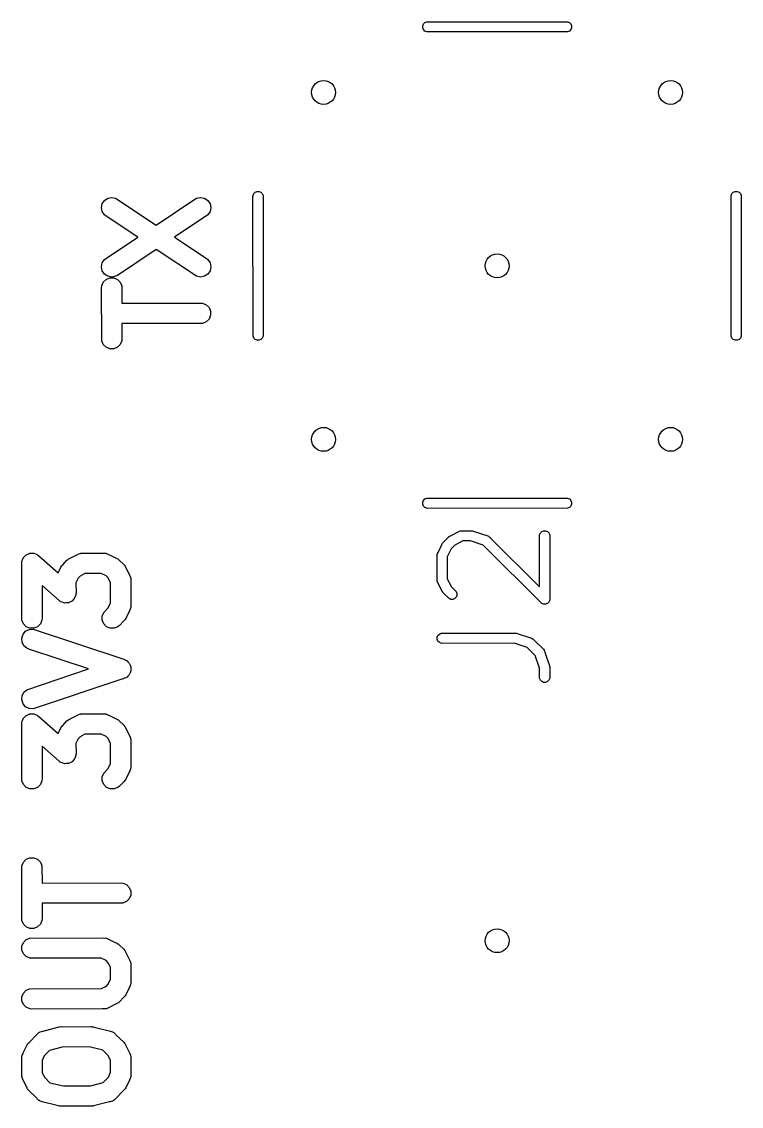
# Model space of a CAD drawing. Extents: x 0.3 to 2.14, y 0.3 to 1.74.
# Drawn here: x 1.726 to 2.141, y 0.305 to 0.93 of the extents above; entities that cross this region are included whole.
import ezdxf

# ---------------------------------------------------------------- set-up
doc = ezdxf.new("R2010")
doc.units = 0
doc.header["$MEASUREMENT"] = 0
doc.layers.add('BLACK', color=7, linetype='CONTINUOUS')

msp = doc.modelspace()

# ---------------------------------------------------------------- linework, layer by layer
at = {"layer": 'BLACK', "linetype": 'CONTINUOUS'}
for p, q in [((1.9571, 0.92734), (1.95754, 0.92841)), ((1.9571, 0.92619), (1.9571, 0.92734)), ((1.95754, 0.92513), (1.9571, 0.92619)), ((1.95754, 0.92841), (1.95836, 0.92922)), ((1.95836, 0.92922), (1.95942, 0.92966)), ((1.95942, 0.92966), (2.04, 0.92972)), ((2.04, 0.92972), (2.04058, 0.92966)), ((2.04058, 0.92966), (2.04164, 0.92922)), ((2.04164, 0.92922), (2.04246, 0.92841)), ((2.04246, 0.92841), (2.0429, 0.92734)), ((2.0429, 0.92619), (2.04246, 0.92513)), ((2.0429, 0.92734), (2.0429, 0.92619)), ((1.95836, 0.92431), (1.95754, 0.92513)), ((1.95942, 0.92387), (1.95836, 0.92431)), ((1.96, 0.92382), (1.95942, 0.92387)), ((2.04058, 0.92387), (1.96, 0.92382)), ((2.04164, 0.92431), (2.04058, 0.92387)), ((2.04246, 0.92513), (2.04164, 0.92431)), ((1.86056, 0.83143), (1.86163, 0.83187)), ((1.86163, 0.83187), (1.86278, 0.83187)), ((1.86278, 0.83187), (1.86385, 0.83143)), ((2.13615, 0.83143), (2.13722, 0.83187)), ((2.13722, 0.83187), (2.13837, 0.83187)), ((2.13837, 0.83187), (2.13944, 0.83143)), ((1.77242, 0.82481), (1.7737, 0.82673)), ((1.7737, 0.82673), (1.77562, 0.82801)), ((1.77562, 0.82801), (1.77788, 0.82846)), ((1.77788, 0.82846), (1.78014, 0.82802)), ((1.78014, 0.82802), (1.80346, 0.81253)), ((1.80346, 0.81253), (1.82579, 0.82747)), ((1.82579, 0.82747), (1.82681, 0.82802)), ((1.82681, 0.82802), (1.82907, 0.82846)), ((1.82907, 0.82846), (1.83133, 0.82801)), ((1.83133, 0.82801), (1.83324, 0.82673)), ((1.83324, 0.82673), (1.83452, 0.82481)), ((1.85925, 0.82897), (1.85931, 0.82955)), ((1.85931, 0.7484), (1.85925, 0.82897)), ((1.85931, 0.82955), (1.85975, 0.83061)), ((1.85975, 0.83061), (1.86056, 0.83143)), ((1.86385, 0.83143), (1.86466, 0.83061)), ((1.86466, 0.83061), (1.8651, 0.82955)), ((1.8651, 0.82955), (1.86516, 0.74897)), ((2.13484, 0.82897), (2.1349, 0.82955)), ((2.1349, 0.7484), (2.13484, 0.82897)), ((2.1349, 0.82955), (2.13534, 0.83061)), ((2.13534, 0.83061), (2.13615, 0.83143)), ((2.13944, 0.83143), (2.14025, 0.83061)), ((2.14025, 0.83061), (2.14069, 0.82955)), ((2.14069, 0.82955), (2.14075, 0.74897)), ((1.77198, 0.82255), (1.77242, 0.82481)), ((1.77243, 0.82029), (1.77198, 0.82255)), ((1.77371, 0.81838), (1.77243, 0.82029)), ((1.83452, 0.82029), (1.83323, 0.81838)), ((1.83452, 0.82481), (1.83497, 0.82255)), ((1.83497, 0.82255), (1.83452, 0.82029)), ((1.77461, 0.81764), (1.77371, 0.81838)), ((1.79293, 0.80548), (1.77461, 0.81764)), ((1.83323, 0.81838), (1.81402, 0.80552)), ((1.77371, 0.79262), (1.79293, 0.80548)), ((1.81402, 0.80552), (1.83234, 0.79335)), ((1.80349, 0.79847), (1.78116, 0.78352)), ((1.82681, 0.78298), (1.80349, 0.79847)), ((1.77198, 0.78844), (1.77243, 0.7907)), ((1.77242, 0.78618), (1.77198, 0.78844)), ((1.77243, 0.7907), (1.77371, 0.79262)), ((1.83234, 0.79335), (1.83323, 0.79262)), ((1.83323, 0.79262), (1.83452, 0.7907)), ((1.83452, 0.7907), (1.83497, 0.78844)), ((1.83497, 0.78844), (1.83452, 0.78618)), ((1.7737, 0.78427), (1.77242, 0.78618)), ((1.77562, 0.78298), (1.7737, 0.78427)), ((1.7746, 0.78116), (1.77673, 0.78204)), ((1.77788, 0.78253), (1.77562, 0.78298)), ((1.77673, 0.78204), (1.77903, 0.78204)), ((1.78014, 0.78298), (1.77788, 0.78253)), ((1.77903, 0.78204), (1.78116, 0.78116)), ((1.78116, 0.78352), (1.78014, 0.78298)), ((1.82907, 0.78253), (1.82681, 0.78298)), ((1.83133, 0.78298), (1.82907, 0.78253)), ((1.83324, 0.78427), (1.83133, 0.78298)), ((1.83452, 0.78618), (1.83324, 0.78427)), ((1.77198, 0.77625), (1.77209, 0.7774)), ((1.77209, 0.74585), (1.77198, 0.77625)), ((1.77209, 0.7774), (1.77297, 0.77953)), ((1.77297, 0.77953), (1.7746, 0.78116)), ((1.78116, 0.78116), (1.78279, 0.77953)), ((1.78279, 0.77953), (1.78367, 0.7774)), ((1.78367, 0.7774), (1.78371, 0.76744)), ((1.78371, 0.76744), (1.82906, 0.76753)), ((1.82906, 0.76753), (1.83022, 0.76742)), ((1.83022, 0.76742), (1.83234, 0.76654)), ((1.83234, 0.76654), (1.83397, 0.76491)), ((1.83397, 0.76491), (1.83486, 0.76278)), ((1.83486, 0.76278), (1.83486, 0.76048)), ((1.83234, 0.75672), (1.83022, 0.75584)), ((1.83397, 0.75835), (1.83234, 0.75672)), ((1.83486, 0.76048), (1.83397, 0.75835)), ((1.83022, 0.75584), (1.78375, 0.75574)), ((1.78375, 0.75574), (1.78379, 0.747)), ((1.77297, 0.74372), (1.77209, 0.74585)), ((1.78367, 0.74585), (1.78279, 0.74372)), ((1.78379, 0.747), (1.78367, 0.74585)), ((1.85975, 0.74733), (1.85931, 0.7484)), ((1.86056, 0.74652), (1.85975, 0.74733)), ((1.86163, 0.74608), (1.86056, 0.74652)), ((1.86278, 0.74608), (1.86163, 0.74608)), ((1.86385, 0.74652), (1.86278, 0.74608)), ((1.86466, 0.74733), (1.86385, 0.74652)), ((1.8651, 0.7484), (1.86466, 0.74733)), ((1.86516, 0.74897), (1.8651, 0.7484)), ((2.13534, 0.74733), (2.1349, 0.7484)), ((2.13615, 0.74652), (2.13534, 0.74733)), ((2.13722, 0.74608), (2.13615, 0.74652)), ((2.13837, 0.74608), (2.13722, 0.74608)), ((2.13944, 0.74652), (2.13837, 0.74608)), ((2.14025, 0.74733), (2.13944, 0.74652)), ((2.14069, 0.7484), (2.14025, 0.74733)), ((2.14075, 0.74897), (2.14069, 0.7484)), ((1.7746, 0.74209), (1.77297, 0.74372)), ((1.77673, 0.74121), (1.7746, 0.74209)), ((1.77903, 0.74121), (1.77673, 0.74121)), ((1.78116, 0.74209), (1.77903, 0.74121)), ((1.78279, 0.74372), (1.78116, 0.74209)), ((1.9571, 0.65275), (1.95754, 0.65382)), ((1.9571, 0.6516), (1.9571, 0.65275)), ((1.95754, 0.65054), (1.9571, 0.6516)), ((1.95754, 0.65382), (1.95836, 0.65463)), ((1.95836, 0.64972), (1.95754, 0.65054)), ((1.95836, 0.65463), (1.95942, 0.65507)), ((1.95942, 0.65507), (2.04, 0.65513)), ((2.04, 0.65513), (2.04058, 0.65507)), ((2.04058, 0.65507), (2.04164, 0.65463)), ((2.04164, 0.65463), (2.04246, 0.65382)), ((2.04246, 0.65054), (2.04164, 0.64972)), ((2.04246, 0.65382), (2.0429, 0.65275)), ((2.0429, 0.6516), (2.04246, 0.65054)), ((2.0429, 0.65275), (2.0429, 0.6516)), ((1.95942, 0.64928), (1.95836, 0.64972)), ((1.96, 0.64922), (1.95942, 0.64928)), ((2.04058, 0.64928), (1.96, 0.64922)), ((2.04164, 0.64972), (2.04058, 0.64928)), ((1.96911, 0.6298), (1.97189, 0.63265)), ((1.97189, 0.63265), (1.97211, 0.63283)), ((1.97211, 0.63283), (1.97216, 0.63289)), ((1.97216, 0.63289), (1.97222, 0.63292)), ((1.97222, 0.63292), (1.97233, 0.63301)), ((1.97233, 0.63301), (1.97271, 0.63317)), ((1.97271, 0.63317), (1.97828, 0.63601)), ((1.97828, 0.63601), (1.97882, 0.63622)), ((1.97882, 0.63622), (1.97892, 0.63623)), ((1.97892, 0.63623), (1.97902, 0.63627)), ((1.97902, 0.63627), (1.97957, 0.63627)), ((1.97957, 0.63627), (1.97997, 0.6363)), ((1.97997, 0.6363), (1.98004, 0.63628)), ((1.98004, 0.63628), (1.98522, 0.63632)), ((1.98522, 0.63632), (1.98551, 0.63629)), ((1.98551, 0.63629), (1.98559, 0.6363)), ((1.98559, 0.6363), (1.98565, 0.63628)), ((1.98565, 0.63628), (1.9858, 0.63627)), ((1.9858, 0.63627), (1.98619, 0.63611)), ((1.98619, 0.63611), (1.99459, 0.63336)), ((1.99459, 0.63336), (1.99512, 0.63312)), ((1.99512, 0.63312), (1.9952, 0.63305)), ((1.9952, 0.63305), (1.9953, 0.63301)), ((1.9953, 0.63301), (1.99564, 0.63267)), ((1.99564, 0.63267), (1.99599, 0.63237)), ((1.99599, 0.63237), (1.99604, 0.63228)), ((1.99604, 0.63228), (2.0245, 0.60388)), ((2.02445, 0.63337), (2.02451, 0.63395)), ((2.0245, 0.60388), (2.02445, 0.63337)), ((2.02451, 0.63395), (2.02495, 0.63501)), ((2.02495, 0.63501), (2.02576, 0.63583)), ((2.02576, 0.63583), (2.02683, 0.63627)), ((2.02683, 0.63627), (2.02798, 0.63627)), ((2.02798, 0.63627), (2.02905, 0.63583)), ((2.02905, 0.63583), (2.02986, 0.63501)), ((2.02986, 0.63501), (2.0303, 0.63395)), ((2.0303, 0.63395), (2.03036, 0.59681)), ((1.96595, 0.62382), (1.96852, 0.62907)), ((1.96852, 0.62907), (1.96868, 0.62931)), ((1.96868, 0.62931), (1.96871, 0.62939)), ((1.96871, 0.62939), (1.96875, 0.62943)), ((1.96875, 0.62943), (1.96883, 0.62956)), ((1.96883, 0.62956), (1.96911, 0.6298)), ((1.97349, 0.6259), (1.97125, 0.62133)), ((1.97561, 0.62808), (1.97349, 0.6259)), ((1.9802, 0.63042), (1.97561, 0.62808)), ((1.98461, 0.63046), (1.9802, 0.63042)), ((1.99199, 0.62805), (1.98461, 0.63046)), ((2.02576, 0.59436), (1.99199, 0.62805)), ((1.72609, 0.6187), (1.72646, 0.61958)), ((1.72646, 0.61958), (1.72676, 0.62049)), ((1.72676, 0.62049), (1.7269, 0.62064)), ((1.7269, 0.62064), (1.72697, 0.62082)), ((1.72697, 0.62082), (1.72765, 0.6215)), ((1.72765, 0.6215), (1.72828, 0.62222)), ((1.72828, 0.62222), (1.72846, 0.62231)), ((1.72846, 0.62231), (1.7286, 0.62245)), ((1.7286, 0.62245), (1.72949, 0.62282)), ((1.72949, 0.62282), (1.73035, 0.62325)), ((1.73035, 0.62325), (1.73055, 0.62326)), ((1.73055, 0.62326), (1.73073, 0.62334)), ((1.73073, 0.62334), (1.73169, 0.62334)), ((1.73169, 0.62334), (1.73265, 0.6234)), ((1.73265, 0.6234), (1.73283, 0.62334)), ((1.73283, 0.62334), (1.73303, 0.62334)), ((1.73303, 0.62334), (1.73392, 0.62297)), ((1.73392, 0.62297), (1.73483, 0.62266)), ((1.73483, 0.62266), (1.73498, 0.62253)), ((1.73498, 0.62253), (1.73516, 0.62245)), ((1.73516, 0.62245), (1.73578, 0.62183)), ((1.73578, 0.62183), (1.747, 0.6121)), ((1.7496, 0.61668), (1.75208, 0.61928)), ((1.75208, 0.61928), (1.75253, 0.61965)), ((1.75253, 0.61965), (1.75263, 0.61977)), ((1.75263, 0.61977), (1.75275, 0.61983)), ((1.75275, 0.61983), (1.75297, 0.62002)), ((1.75297, 0.62002), (1.7536, 0.62028)), ((1.7536, 0.62028), (1.75849, 0.62283)), ((1.75849, 0.62283), (1.75957, 0.62324)), ((1.75957, 0.62324), (1.75978, 0.62325)), ((1.75978, 0.62325), (1.75998, 0.62334)), ((1.75998, 0.62334), (1.76105, 0.62334)), ((1.76105, 0.62334), (1.76187, 0.6234)), ((1.76187, 0.6234), (1.76202, 0.62335)), ((1.76202, 0.62335), (1.77331, 0.62345)), ((1.77331, 0.62345), (1.77447, 0.62334)), ((1.77447, 0.62334), (1.77466, 0.62325)), ((1.77466, 0.62325), (1.77487, 0.62324)), ((1.77487, 0.62324), (1.776, 0.6227)), ((1.776, 0.6227), (1.7766, 0.62245)), ((1.7766, 0.62245), (1.77667, 0.62238)), ((1.77667, 0.62238), (1.78083, 0.62039)), ((1.78083, 0.62039), (1.78133, 0.62008)), ((1.78133, 0.62008), (1.78147, 0.62002)), ((1.78147, 0.62002), (1.78157, 0.61992)), ((1.78157, 0.61992), (1.78181, 0.61977)), ((1.78181, 0.61977), (1.7822, 0.61932)), ((1.7822, 0.61932), (1.7848, 0.61684)), ((1.9654, 0.62212), (1.96545, 0.6227)), ((1.96545, 0.60852), (1.9654, 0.62212)), ((1.96545, 0.6227), (1.96549, 0.6228)), ((1.96549, 0.6228), (1.9655, 0.6229)), ((1.9655, 0.6229), (1.96574, 0.62338)), ((1.96574, 0.62338), (1.96589, 0.62376)), ((1.96589, 0.62376), (1.96595, 0.62382)), ((1.97125, 0.62133), (1.9713, 0.60866)), ((1.72598, 0.61754), (1.72604, 0.61815)), ((1.72609, 0.58471), (1.72598, 0.61754)), ((1.72603, 0.61831), (1.72606, 0.61841)), ((1.72604, 0.61815), (1.72603, 0.61831)), ((1.72606, 0.61841), (1.72609, 0.6187)), ((1.747, 0.6121), (1.74853, 0.61531)), ((1.74853, 0.61531), (1.74885, 0.61581)), ((1.74885, 0.61581), (1.74891, 0.61595)), ((1.74891, 0.61595), (1.749, 0.61605)), ((1.749, 0.61605), (1.74915, 0.61629)), ((1.74915, 0.61629), (1.7496, 0.61668)), ((1.7848, 0.61684), (1.78517, 0.61639)), ((1.78517, 0.61639), (1.78529, 0.61629)), ((1.78529, 0.61629), (1.78535, 0.61618)), ((1.78535, 0.61618), (1.78554, 0.61595)), ((1.78554, 0.61595), (1.7858, 0.61532)), ((1.7858, 0.61532), (1.78835, 0.61044)), ((1.75853, 0.60906), (1.75721, 0.60629)), ((1.75962, 0.6102), (1.75853, 0.60906)), ((1.76239, 0.61165), (1.75962, 0.6102)), ((1.77179, 0.61173), (1.76239, 0.61165)), ((1.77458, 0.61039), (1.77179, 0.61173)), ((1.77572, 0.6093), (1.77458, 0.61039)), ((1.77717, 0.60653), (1.77572, 0.6093)), ((1.77725, 0.59471), (1.77717, 0.60653)), ((1.78835, 0.61044), (1.78876, 0.60935)), ((1.78876, 0.60935), (1.78877, 0.60914)), ((1.78877, 0.60914), (1.78886, 0.60895)), ((1.78886, 0.60895), (1.78886, 0.60789)), ((1.78886, 0.60789), (1.78892, 0.60706)), ((1.78892, 0.60706), (1.78887, 0.6069)), ((1.78887, 0.6069), (1.78897, 0.59317)), ((1.96542, 0.60843), (1.96545, 0.60852)), ((1.96545, 0.60799), (1.96542, 0.60843)), ((1.96545, 0.60748), (1.96545, 0.60799)), ((1.96549, 0.60739), (1.96545, 0.60748)), ((1.9655, 0.60728), (1.96549, 0.60739)), ((1.96571, 0.60674), (1.9655, 0.60728)), ((1.96855, 0.60117), (1.96571, 0.60674)), ((1.9713, 0.60866), (1.97364, 0.60407)), ((1.74748, 0.59619), (1.73772, 0.60466)), ((1.73772, 0.60466), (1.73779, 0.58586)), ((1.75721, 0.60629), (1.75729, 0.60048)), ((1.75729, 0.60048), (1.75723, 0.59987)), ((1.96871, 0.6008), (1.96855, 0.60117)), ((1.9688, 0.60068), (1.96871, 0.6008)), ((1.96883, 0.60063), (1.9688, 0.60068)), ((1.96889, 0.60058), (1.96883, 0.60063)), ((1.96907, 0.60035), (1.96889, 0.60058)), ((1.97233, 0.59717), (1.96907, 0.60035)), ((1.97364, 0.60407), (1.97606, 0.60171)), ((1.97606, 0.60171), (1.97643, 0.60126)), ((1.97643, 0.60126), (1.97687, 0.6002)), ((1.97687, 0.6002), (1.97687, 0.59905)), ((1.7481, 0.59557), (1.74748, 0.59619)), ((1.74828, 0.5955), (1.7481, 0.59557)), ((1.74843, 0.59537), (1.74828, 0.5955)), ((1.74934, 0.59506), (1.74843, 0.59537)), ((1.75023, 0.59469), (1.74934, 0.59506)), ((1.75043, 0.59469), (1.75023, 0.59469)), ((1.75062, 0.59463), (1.75043, 0.59469)), ((1.75157, 0.59469), (1.75062, 0.59463)), ((1.75253, 0.59469), (1.75157, 0.59469)), ((1.75272, 0.59477), (1.75253, 0.59469)), ((1.75291, 0.59478), (1.75272, 0.59477)), ((1.75377, 0.59521), (1.75291, 0.59478)), ((1.75466, 0.59557), (1.75377, 0.59521)), ((1.7548, 0.59571), (1.75466, 0.59557)), ((1.75498, 0.5958), (1.7548, 0.59571)), ((1.75561, 0.59652), (1.75498, 0.5958)), ((1.75629, 0.5972), (1.75561, 0.59652)), ((1.75637, 0.59739), (1.75629, 0.5972)), ((1.7565, 0.59754), (1.75637, 0.59739)), ((1.7568, 0.59844), (1.7565, 0.59754)), ((1.75717, 0.59933), (1.7568, 0.59844)), ((1.7572, 0.59961), (1.75717, 0.59933)), ((1.75724, 0.59972), (1.7572, 0.59961)), ((1.75723, 0.59987), (1.75724, 0.59972)), ((1.77591, 0.59191), (1.77725, 0.59471)), ((1.9734, 0.59673), (1.97233, 0.59717)), ((1.97455, 0.59673), (1.9734, 0.59673)), ((1.97561, 0.59717), (1.97455, 0.59673)), ((1.97643, 0.59798), (1.97561, 0.59717)), ((1.97687, 0.59905), (1.97643, 0.59798)), ((2.02683, 0.59392), (2.02576, 0.59436)), ((2.02798, 0.59392), (2.02683, 0.59392)), ((2.02905, 0.59436), (2.02798, 0.59392)), ((2.02986, 0.59517), (2.02905, 0.59436)), ((2.0303, 0.59624), (2.02986, 0.59517)), ((2.03036, 0.59681), (2.0303, 0.59624)), ((1.7724, 0.58701), (1.77328, 0.58914)), ((1.77328, 0.58914), (1.77591, 0.59191)), ((1.7879, 0.58982), (1.78591, 0.58566)), ((1.78797, 0.58989), (1.7879, 0.58982)), ((1.78822, 0.59048), (1.78797, 0.58989)), ((1.78876, 0.59161), (1.78822, 0.59048)), ((1.78877, 0.59182), (1.78876, 0.59161)), ((1.78886, 0.59202), (1.78877, 0.59182)), ((1.78897, 0.59317), (1.78886, 0.59202)), ((1.72697, 0.58258), (1.72609, 0.58471)), ((1.7286, 0.58095), (1.72697, 0.58258)), ((1.73679, 0.58258), (1.73516, 0.58095)), ((1.73767, 0.58471), (1.73679, 0.58258)), ((1.73779, 0.58586), (1.73767, 0.58471)), ((1.7724, 0.58471), (1.7724, 0.58701)), ((1.77328, 0.58258), (1.7724, 0.58471)), ((1.77491, 0.58095), (1.77328, 0.58258)), ((1.78236, 0.58168), (1.78147, 0.58095)), ((1.78484, 0.58429), (1.78236, 0.58168)), ((1.78529, 0.58468), (1.78484, 0.58429)), ((1.78544, 0.58492), (1.78529, 0.58468)), ((1.78554, 0.58502), (1.78544, 0.58492)), ((1.7856, 0.58516), (1.78554, 0.58502)), ((1.78591, 0.58566), (1.7856, 0.58516)), ((1.72602, 0.57441), (1.72675, 0.5766)), ((1.72675, 0.5766), (1.72826, 0.57834)), ((1.72826, 0.57834), (1.73032, 0.57937)), ((1.73073, 0.58007), (1.7286, 0.58095)), ((1.73032, 0.57937), (1.73262, 0.57953)), ((1.73303, 0.58007), (1.73073, 0.58007)), ((1.73262, 0.57953), (1.78493, 0.56222)), ((1.73516, 0.58095), (1.73303, 0.58007)), ((1.77704, 0.58007), (1.77491, 0.58095)), ((1.77934, 0.58007), (1.77704, 0.58007)), ((1.78147, 0.58095), (1.77934, 0.58007)), ((1.96545, 0.57489), (1.96589, 0.57596)), ((1.96589, 0.57596), (1.96671, 0.57677)), ((1.96671, 0.57677), (1.96777, 0.57721)), ((1.96777, 0.57721), (2.01053, 0.57727)), ((2.01053, 0.57727), (2.01082, 0.57724)), ((2.01082, 0.57724), (2.0109, 0.57724)), ((2.0109, 0.57724), (2.01096, 0.57723)), ((2.01096, 0.57723), (2.01111, 0.57721)), ((2.01111, 0.57721), (2.0115, 0.57705)), ((2.0115, 0.57705), (2.0199, 0.5743)), ((1.72619, 0.57211), (1.72602, 0.57441)), ((1.72722, 0.57005), (1.72619, 0.57211)), ((1.72896, 0.56854), (1.72722, 0.57005)), ((1.96545, 0.57374), (1.96545, 0.57489)), ((1.96589, 0.57267), (1.96545, 0.57374)), ((1.96671, 0.57186), (1.96589, 0.57267)), ((1.96777, 0.57142), (1.96671, 0.57186)), ((1.96835, 0.57136), (1.96777, 0.57142)), ((2.00989, 0.57142), (1.96835, 0.57136)), ((2.0173, 0.569), (2.00989, 0.57142)), ((2.02198, 0.56438), (2.0173, 0.569)), ((2.0199, 0.5743), (2.02043, 0.57407)), ((2.02043, 0.57407), (2.02051, 0.574)), ((2.02051, 0.574), (2.02061, 0.57396)), ((2.02061, 0.57396), (2.02098, 0.57359)), ((2.02098, 0.57359), (2.0213, 0.57331)), ((2.0213, 0.57331), (2.02134, 0.57324)), ((2.02134, 0.57324), (2.02668, 0.56797)), ((1.73001, 0.56807), (1.72896, 0.56854)), ((1.76456, 0.55663), (1.73001, 0.56807)), ((2.02446, 0.55711), (2.02198, 0.56438)), ((2.02668, 0.56797), (2.02705, 0.56752)), ((2.02705, 0.56752), (2.02709, 0.56742)), ((2.02709, 0.56742), (2.02716, 0.56734)), ((2.02716, 0.56734), (2.02732, 0.56685)), ((2.02732, 0.56685), (2.02749, 0.56645)), ((2.02749, 0.56645), (2.02749, 0.56637)), ((2.02749, 0.56637), (2.03021, 0.55838)), ((1.72896, 0.54468), (1.76456, 0.55663)), ((1.78493, 0.56222), (1.78599, 0.56174)), ((1.78599, 0.56174), (1.78631, 0.56147)), ((1.78631, 0.56147), (1.78668, 0.56128)), ((1.78668, 0.56128), (1.78717, 0.56072)), ((1.78717, 0.56072), (1.78773, 0.56023)), ((1.78773, 0.56023), (1.78792, 0.55986)), ((1.78792, 0.55986), (1.78819, 0.55954)), ((1.78819, 0.55954), (1.78843, 0.55884)), ((1.78843, 0.55884), (1.78876, 0.55817)), ((1.78876, 0.55817), (1.78879, 0.55775)), ((1.78879, 0.55775), (1.78892, 0.55735)), ((1.78892, 0.55735), (1.78887, 0.55661)), ((1.78887, 0.55661), (1.78892, 0.55587)), ((2.02451, 0.55124), (2.02446, 0.55711)), ((2.03021, 0.55838), (2.03027, 0.55809)), ((2.03027, 0.55809), (2.0303, 0.55802)), ((2.0303, 0.55802), (2.0303, 0.55796)), ((2.0303, 0.55796), (2.03033, 0.55781)), ((2.03033, 0.55781), (2.03031, 0.55742)), ((2.03031, 0.55742), (2.03036, 0.55182)), ((1.78422, 0.55089), (1.73375, 0.53395)), ((1.78462, 0.55092), (1.78422, 0.55089)), ((1.78528, 0.55124), (1.78462, 0.55092)), ((1.78599, 0.55148), (1.78528, 0.55124)), ((1.78631, 0.55176), (1.78599, 0.55148)), ((1.78668, 0.55195), (1.78631, 0.55176)), ((1.78717, 0.55251), (1.78668, 0.55195)), ((1.78773, 0.55299), (1.78717, 0.55251)), ((1.78792, 0.55337), (1.78773, 0.55299)), ((1.78819, 0.55369), (1.78792, 0.55337)), ((1.78843, 0.55439), (1.78819, 0.55369)), ((1.78876, 0.55505), (1.78843, 0.55439)), ((1.78879, 0.55547), (1.78876, 0.55505)), ((1.78892, 0.55587), (1.78879, 0.55547)), ((2.02495, 0.55018), (2.02451, 0.55124)), ((2.02576, 0.54936), (2.02495, 0.55018)), ((2.02986, 0.55018), (2.02905, 0.54936)), ((2.0303, 0.55124), (2.02986, 0.55018)), ((2.03036, 0.55182), (2.0303, 0.55124)), ((1.72722, 0.54317), (1.72896, 0.54468)), ((2.02683, 0.54892), (2.02576, 0.54936)), ((2.02798, 0.54892), (2.02683, 0.54892)), ((2.02905, 0.54936), (2.02798, 0.54892)), ((1.72602, 0.53881), (1.72619, 0.54111)), ((1.72675, 0.53663), (1.72602, 0.53881)), ((1.72619, 0.54111), (1.72722, 0.54317)), ((1.72826, 0.53489), (1.72675, 0.53663)), ((1.73032, 0.53386), (1.72826, 0.53489)), ((1.73262, 0.53369), (1.73032, 0.53386)), ((1.73375, 0.53395), (1.73262, 0.53369)), ((1.72598, 0.52493), (1.72604, 0.52554)), ((1.72603, 0.52569), (1.72606, 0.5258)), ((1.72604, 0.52554), (1.72603, 0.52569)), ((1.72606, 0.5258), (1.72609, 0.52608)), ((1.72609, 0.52608), (1.72646, 0.52697)), ((1.72646, 0.52697), (1.72676, 0.52788)), ((1.72676, 0.52788), (1.7269, 0.52803)), ((1.7269, 0.52803), (1.72697, 0.52821)), ((1.72697, 0.52821), (1.72765, 0.52889)), ((1.72765, 0.52889), (1.72828, 0.52961)), ((1.72828, 0.52961), (1.72846, 0.5297)), ((1.72846, 0.5297), (1.7286, 0.52984)), ((1.7286, 0.52984), (1.72949, 0.53021)), ((1.72949, 0.53021), (1.73035, 0.53063)), ((1.73035, 0.53063), (1.73055, 0.53065)), ((1.73055, 0.53065), (1.73073, 0.53072)), ((1.73073, 0.53072), (1.73169, 0.53072)), ((1.73169, 0.53072), (1.73265, 0.53079)), ((1.73265, 0.53079), (1.73283, 0.53072)), ((1.73283, 0.53072), (1.73303, 0.53072)), ((1.73303, 0.53072), (1.73392, 0.53035)), ((1.73392, 0.53035), (1.73483, 0.53005)), ((1.73483, 0.53005), (1.73498, 0.52992)), ((1.73498, 0.52992), (1.73516, 0.52984)), ((1.73516, 0.52984), (1.73578, 0.52922)), ((1.73578, 0.52922), (1.747, 0.51949)), ((1.7496, 0.52407), (1.75208, 0.52667)), ((1.75208, 0.52667), (1.75253, 0.52704)), ((1.75253, 0.52704), (1.75263, 0.52716)), ((1.75263, 0.52716), (1.75275, 0.52722)), ((1.75275, 0.52722), (1.75297, 0.5274)), ((1.75297, 0.5274), (1.7536, 0.52766)), ((1.7536, 0.52766), (1.75849, 0.53021)), ((1.75849, 0.53021), (1.75957, 0.53063)), ((1.75957, 0.53063), (1.75978, 0.53064)), ((1.75978, 0.53064), (1.75998, 0.53072)), ((1.75998, 0.53072), (1.76105, 0.53073)), ((1.76105, 0.53073), (1.76187, 0.53079)), ((1.76187, 0.53079), (1.76202, 0.53074)), ((1.76202, 0.53074), (1.77331, 0.53084)), ((1.77331, 0.53084), (1.77447, 0.53072)), ((1.77447, 0.53072), (1.77466, 0.53064)), ((1.77466, 0.53064), (1.77487, 0.53063)), ((1.77487, 0.53063), (1.776, 0.53009)), ((1.776, 0.53009), (1.7766, 0.52984)), ((1.7766, 0.52984), (1.77667, 0.52977)), ((1.77667, 0.52977), (1.78083, 0.52777)), ((1.78083, 0.52777), (1.78133, 0.52746)), ((1.78133, 0.52746), (1.78147, 0.5274)), ((1.78147, 0.5274), (1.78157, 0.52731)), ((1.78157, 0.52731), (1.78181, 0.52716)), ((1.78181, 0.52716), (1.7822, 0.52671)), ((1.7822, 0.52671), (1.7848, 0.52423)), ((1.72609, 0.49209), (1.72598, 0.52493)), ((1.747, 0.51949), (1.74853, 0.5227)), ((1.74853, 0.5227), (1.74885, 0.52319)), ((1.74885, 0.52319), (1.74891, 0.52334)), ((1.74891, 0.52334), (1.749, 0.52343)), ((1.749, 0.52343), (1.74915, 0.52368)), ((1.74915, 0.52368), (1.7496, 0.52407)), ((1.76239, 0.51904), (1.75962, 0.51759)), ((1.77179, 0.51912), (1.76239, 0.51904)), ((1.77458, 0.51778), (1.77179, 0.51912)), ((1.7848, 0.52423), (1.78517, 0.52378)), ((1.78517, 0.52378), (1.78529, 0.52368)), ((1.78529, 0.52368), (1.78535, 0.52356)), ((1.78535, 0.52356), (1.78554, 0.52334)), ((1.78554, 0.52334), (1.7858, 0.52271)), ((1.7858, 0.52271), (1.78835, 0.51782)), ((1.75853, 0.51645), (1.75721, 0.51368)), ((1.75721, 0.51368), (1.75729, 0.50787)), ((1.75962, 0.51759), (1.75853, 0.51645)), ((1.77572, 0.51669), (1.77458, 0.51778)), ((1.77717, 0.51392), (1.77572, 0.51669)), ((1.77725, 0.50209), (1.77717, 0.51392)), ((1.78835, 0.51782), (1.78876, 0.51674)), ((1.78876, 0.51674), (1.78877, 0.51653)), ((1.78877, 0.51653), (1.78886, 0.51633)), ((1.78886, 0.51633), (1.78886, 0.51528)), ((1.78886, 0.51528), (1.78892, 0.51444)), ((1.78892, 0.51444), (1.78887, 0.51429)), ((1.78887, 0.51429), (1.78897, 0.50056)), ((1.74748, 0.50358), (1.73772, 0.51204)), ((1.73772, 0.51204), (1.73779, 0.49325)), ((1.75717, 0.50672), (1.7568, 0.50583)), ((1.7572, 0.507), (1.75717, 0.50672)), ((1.75724, 0.50711), (1.7572, 0.507)), ((1.75729, 0.50787), (1.75723, 0.50726)), ((1.75723, 0.50726), (1.75724, 0.50711)), ((1.7481, 0.50296), (1.74748, 0.50358)), ((1.74828, 0.50288), (1.7481, 0.50296)), ((1.74843, 0.50275), (1.74828, 0.50288)), ((1.74934, 0.50244), (1.74843, 0.50275)), ((1.75023, 0.50208), (1.74934, 0.50244)), ((1.75043, 0.50208), (1.75023, 0.50208)), ((1.75062, 0.50201), (1.75043, 0.50208)), ((1.75157, 0.50208), (1.75062, 0.50201)), ((1.75253, 0.50208), (1.75157, 0.50208)), ((1.75272, 0.50215), (1.75253, 0.50208)), ((1.75291, 0.50217), (1.75272, 0.50215)), ((1.75377, 0.50259), (1.75291, 0.50217)), ((1.75466, 0.50296), (1.75377, 0.50259)), ((1.7548, 0.5031), (1.75466, 0.50296)), ((1.75498, 0.50319), (1.7548, 0.5031)), ((1.75561, 0.50391), (1.75498, 0.50319)), ((1.75629, 0.50459), (1.75561, 0.50391)), ((1.75637, 0.50477), (1.75629, 0.50459)), ((1.7565, 0.50492), (1.75637, 0.50477)), ((1.7568, 0.50583), (1.7565, 0.50492)), ((1.77591, 0.49929), (1.77725, 0.50209)), ((1.78897, 0.50056), (1.78886, 0.49941)), ((1.7724, 0.4944), (1.77328, 0.49653)), ((1.7724, 0.49209), (1.7724, 0.4944)), ((1.77328, 0.49653), (1.77591, 0.49929)), ((1.7879, 0.4972), (1.78591, 0.49304)), ((1.78797, 0.49728), (1.7879, 0.4972)), ((1.78822, 0.49787), (1.78797, 0.49728)), ((1.78876, 0.499), (1.78822, 0.49787)), ((1.78877, 0.49921), (1.78876, 0.499)), ((1.78886, 0.49941), (1.78877, 0.49921)), ((1.72697, 0.48997), (1.72609, 0.49209)), ((1.7286, 0.48834), (1.72697, 0.48997)), ((1.73073, 0.48745), (1.7286, 0.48834)), ((1.73516, 0.48834), (1.73303, 0.48745)), ((1.73679, 0.48997), (1.73516, 0.48834)), ((1.73767, 0.49209), (1.73679, 0.48997)), ((1.73779, 0.49325), (1.73767, 0.49209)), ((1.77328, 0.48997), (1.7724, 0.49209)), ((1.77491, 0.48834), (1.77328, 0.48997)), ((1.77704, 0.48745), (1.77491, 0.48834)), ((1.78147, 0.48834), (1.77934, 0.48745)), ((1.78236, 0.48907), (1.78147, 0.48834)), ((1.78484, 0.49167), (1.78236, 0.48907)), ((1.78529, 0.49206), (1.78484, 0.49167)), ((1.78544, 0.49231), (1.78529, 0.49206)), ((1.78554, 0.4924), (1.78544, 0.49231)), ((1.7856, 0.49255), (1.78554, 0.4924)), ((1.78591, 0.49304), (1.7856, 0.49255)), ((1.73303, 0.48745), (1.73073, 0.48745)), ((1.77934, 0.48745), (1.77704, 0.48745)), ((1.72609, 0.44322), (1.72697, 0.44535)), ((1.72697, 0.44535), (1.7286, 0.44698)), ((1.7286, 0.44698), (1.73073, 0.44786)), ((1.73073, 0.44786), (1.73303, 0.44786)), ((1.73303, 0.44786), (1.73516, 0.44698)), ((1.73516, 0.44698), (1.73679, 0.44535)), ((1.73679, 0.44535), (1.73767, 0.44322)), ((1.72598, 0.44207), (1.72609, 0.44322)), ((1.72609, 0.41167), (1.72598, 0.44207)), ((1.73767, 0.44322), (1.73771, 0.43325)), ((1.73771, 0.43325), (1.78306, 0.43335)), ((1.78306, 0.43335), (1.78422, 0.43323)), ((1.78422, 0.43323), (1.78634, 0.43235)), ((1.78634, 0.43235), (1.78797, 0.43072)), ((1.78797, 0.43072), (1.78886, 0.42859)), ((1.78886, 0.42629), (1.78797, 0.42416)), ((1.78886, 0.42859), (1.78886, 0.42629)), ((1.78422, 0.42165), (1.73775, 0.42155)), ((1.73775, 0.42155), (1.73779, 0.41282)), ((1.78634, 0.42253), (1.78422, 0.42165)), ((1.78797, 0.42416), (1.78634, 0.42253)), ((1.73779, 0.41282), (1.73767, 0.41167)), ((1.72697, 0.40954), (1.72609, 0.41167)), ((1.7286, 0.40791), (1.72697, 0.40954)), ((1.73073, 0.40703), (1.7286, 0.40791)), ((1.73303, 0.40703), (1.73073, 0.40703)), ((1.73516, 0.40791), (1.73303, 0.40703)), ((1.73679, 0.40954), (1.73516, 0.40791)), ((1.73767, 0.41167), (1.73679, 0.40954)), ((1.72697, 0.39904), (1.7286, 0.40067)), ((1.7286, 0.40067), (1.73073, 0.40155)), ((1.73073, 0.40155), (1.77331, 0.40166)), ((1.77331, 0.40166), (1.77447, 0.40155)), ((1.77447, 0.40155), (1.77466, 0.40147)), ((1.77466, 0.40147), (1.77487, 0.40145)), ((1.77487, 0.40145), (1.776, 0.40092)), ((1.776, 0.40092), (1.7766, 0.40067)), ((1.7766, 0.40067), (1.77667, 0.4006)), ((1.77667, 0.4006), (1.78083, 0.3986)), ((1.72609, 0.39691), (1.72697, 0.39904)), ((1.72609, 0.39461), (1.72609, 0.39691)), ((1.72697, 0.39248), (1.72609, 0.39461)), ((1.78083, 0.3986), (1.78133, 0.39829)), ((1.78133, 0.39829), (1.78147, 0.39823)), ((1.78147, 0.39823), (1.78157, 0.39814)), ((1.78157, 0.39814), (1.78181, 0.39799)), ((1.78181, 0.39799), (1.7822, 0.39754)), ((1.7822, 0.39754), (1.7848, 0.39506)), ((1.7848, 0.39506), (1.78517, 0.39461)), ((1.78517, 0.39461), (1.78529, 0.3945)), ((1.78529, 0.3945), (1.78535, 0.39439)), ((1.78535, 0.39439), (1.78554, 0.39417)), ((1.78554, 0.39417), (1.7858, 0.39354)), ((1.7286, 0.39085), (1.72697, 0.39248)), ((1.73073, 0.38997), (1.7286, 0.39085)), ((1.73188, 0.38985), (1.73073, 0.38997)), ((1.77175, 0.38996), (1.73188, 0.38985)), ((1.77458, 0.38861), (1.77175, 0.38996)), ((1.77572, 0.38752), (1.77458, 0.38861)), ((1.7858, 0.39354), (1.78835, 0.38865)), ((1.78835, 0.38865), (1.78876, 0.38757)), ((1.77717, 0.38474), (1.77572, 0.38752)), ((1.77724, 0.37778), (1.77717, 0.38474)), ((1.78876, 0.38757), (1.78877, 0.38736)), ((1.78877, 0.38736), (1.78886, 0.38716)), ((1.78886, 0.38716), (1.78887, 0.38605)), ((1.78887, 0.38605), (1.78892, 0.38527)), ((1.78892, 0.38527), (1.78888, 0.38513)), ((1.78888, 0.38513), (1.78897, 0.37626)), ((1.77591, 0.375), (1.77724, 0.37778)), ((1.78886, 0.37511), (1.78877, 0.37491)), ((1.78897, 0.37626), (1.78886, 0.37511)), ((1.72609, 0.36766), (1.72697, 0.36979)), ((1.72697, 0.36979), (1.7286, 0.37142)), ((1.7286, 0.37142), (1.73073, 0.3723)), ((1.73073, 0.3723), (1.77206, 0.37241)), ((1.77206, 0.37241), (1.77482, 0.37385)), ((1.77482, 0.37385), (1.77591, 0.375)), ((1.7879, 0.37291), (1.78591, 0.36875)), ((1.78797, 0.37298), (1.7879, 0.37291)), ((1.78822, 0.37357), (1.78797, 0.37298)), ((1.78876, 0.3747), (1.78822, 0.37357)), ((1.78877, 0.37491), (1.78876, 0.3747)), ((1.72609, 0.36536), (1.72609, 0.36766)), ((1.72697, 0.36323), (1.72609, 0.36536)), ((1.7286, 0.3616), (1.72697, 0.36323)), ((1.78084, 0.36378), (1.77596, 0.36123)), ((1.78147, 0.36404), (1.78084, 0.36378)), ((1.7817, 0.36422), (1.78147, 0.36404)), ((1.78181, 0.36428), (1.7817, 0.36422)), ((1.78191, 0.3644), (1.78181, 0.36428)), ((1.78236, 0.36477), (1.78191, 0.3644)), ((1.78484, 0.36738), (1.78236, 0.36477)), ((1.78529, 0.36777), (1.78484, 0.36738)), ((1.78544, 0.36801), (1.78529, 0.36777)), ((1.78554, 0.36811), (1.78544, 0.36801)), ((1.7856, 0.36825), (1.78554, 0.36811)), ((1.78591, 0.36875), (1.7856, 0.36825)), ((1.73073, 0.36072), (1.7286, 0.3616)), ((1.73188, 0.36061), (1.73073, 0.36072)), ((1.77239, 0.36071), (1.73188, 0.36061)), ((1.77258, 0.36065), (1.77239, 0.36071)), ((1.77348, 0.36072), (1.77258, 0.36065)), ((1.77447, 0.36072), (1.77348, 0.36072)), ((1.77466, 0.3608), (1.77447, 0.36072)), ((1.77487, 0.36082), (1.77466, 0.3608)), ((1.77596, 0.36123), (1.77487, 0.36082)), ((1.73841, 0.34793), (1.74751, 0.35031)), ((1.74751, 0.35031), (1.74771, 0.35034)), ((1.74771, 0.35034), (1.74779, 0.35037)), ((1.74779, 0.35037), (1.74794, 0.35037)), ((1.74794, 0.35037), (1.74866, 0.35048)), ((1.74866, 0.35048), (1.74931, 0.35038)), ((1.74931, 0.35038), (1.766, 0.35048)), ((1.766, 0.35048), (1.7662, 0.35046)), ((1.7662, 0.35046), (1.76629, 0.35048)), ((1.76629, 0.35048), (1.76644, 0.35044)), ((1.76644, 0.35044), (1.76715, 0.35037)), ((1.76715, 0.35037), (1.76773, 0.35013)), ((1.76773, 0.35013), (1.77718, 0.34787)), ((1.7302, 0.34136), (1.73502, 0.34632)), ((1.73502, 0.34632), (1.73591, 0.34705)), ((1.73591, 0.34705), (1.73632, 0.34722)), ((1.73632, 0.34722), (1.73667, 0.34748)), ((1.73667, 0.34748), (1.73742, 0.34768)), ((1.73742, 0.34768), (1.73804, 0.34793)), ((1.73804, 0.34793), (1.73841, 0.34793)), ((1.77718, 0.34787), (1.77827, 0.34748)), ((1.77827, 0.34748), (1.77863, 0.34722)), ((1.77863, 0.34722), (1.77903, 0.34705)), ((1.77903, 0.34705), (1.77961, 0.34649)), ((1.77961, 0.34649), (1.78013, 0.34611)), ((1.78013, 0.34611), (1.7803, 0.34582)), ((1.7803, 0.34582), (1.7848, 0.34144)), ((1.72705, 0.33575), (1.72904, 0.33991)), ((1.72904, 0.33991), (1.72935, 0.3404)), ((1.72935, 0.3404), (1.72941, 0.34055)), ((1.72941, 0.34055), (1.7295, 0.34064)), ((1.7295, 0.34064), (1.72965, 0.34089)), ((1.72965, 0.34089), (1.7302, 0.34136)), ((1.7493, 0.33867), (1.7421, 0.33679)), ((1.76489, 0.33877), (1.7493, 0.33867)), ((1.77266, 0.33691), (1.76489, 0.33877)), ((1.7848, 0.34144), (1.78517, 0.34099)), ((1.78517, 0.34099), (1.78529, 0.34089)), ((1.78529, 0.34089), (1.78535, 0.34077)), ((1.78535, 0.34077), (1.78554, 0.34055)), ((1.78554, 0.34055), (1.7858, 0.33992)), ((1.7858, 0.33992), (1.78835, 0.33503)), ((1.72598, 0.33239), (1.72609, 0.33354)), ((1.72607, 0.32352), (1.72598, 0.33239)), ((1.72609, 0.33354), (1.72617, 0.33374)), ((1.72617, 0.33374), (1.72619, 0.33395)), ((1.72619, 0.33395), (1.72673, 0.33508)), ((1.72673, 0.33508), (1.72697, 0.33567)), ((1.72697, 0.33567), (1.72705, 0.33575)), ((1.73902, 0.33363), (1.7377, 0.33087)), ((1.7421, 0.33679), (1.73902, 0.33363)), ((1.77569, 0.33397), (1.77266, 0.33691)), ((1.77717, 0.33112), (1.77569, 0.33397)), ((1.78835, 0.33503), (1.78876, 0.33395)), ((1.78876, 0.33395), (1.78877, 0.33374)), ((1.78877, 0.33374), (1.78886, 0.33354)), ((1.78886, 0.33354), (1.78887, 0.33243)), ((1.78887, 0.33243), (1.78892, 0.33165)), ((1.78892, 0.33165), (1.78888, 0.33151)), ((1.78888, 0.33151), (1.78897, 0.32264)), ((1.7377, 0.33087), (1.73777, 0.32391)), ((1.77724, 0.32416), (1.77717, 0.33112)), ((1.72602, 0.32338), (1.72607, 0.32352)), ((1.72608, 0.3226), (1.72602, 0.32338)), ((1.72609, 0.32149), (1.72608, 0.3226)), ((1.72617, 0.32129), (1.72609, 0.32149)), ((1.72619, 0.32108), (1.72617, 0.32129)), ((1.7266, 0.32), (1.72619, 0.32108)), ((1.72915, 0.31512), (1.7266, 0.32)), ((1.73777, 0.32391), (1.73926, 0.32107)), ((1.73926, 0.32107), (1.74229, 0.31812)), ((1.77285, 0.31824), (1.77592, 0.3214)), ((1.77592, 0.3214), (1.77724, 0.32416)), ((1.7879, 0.31929), (1.78591, 0.31513)), ((1.78797, 0.31936), (1.7879, 0.31929)), ((1.78822, 0.31996), (1.78797, 0.31936)), ((1.78876, 0.32108), (1.78822, 0.31996)), ((1.78877, 0.32129), (1.78876, 0.32108)), ((1.78886, 0.32149), (1.78877, 0.32129)), ((1.78897, 0.32264), (1.78886, 0.32149)), ((1.72941, 0.31449), (1.72915, 0.31512)), ((1.72959, 0.31426), (1.72941, 0.31449)), ((1.72965, 0.31415), (1.72959, 0.31426)), ((1.72977, 0.31405), (1.72965, 0.31415)), ((1.73014, 0.31359), (1.72977, 0.31405)), ((1.73465, 0.30921), (1.73014, 0.31359)), ((1.74229, 0.31812), (1.75005, 0.31626)), ((1.75005, 0.31626), (1.76564, 0.31636)), ((1.76564, 0.31636), (1.77285, 0.31824)), ((1.78475, 0.31368), (1.77993, 0.30872)), ((1.78529, 0.31415), (1.78475, 0.31368)), ((1.78545, 0.3144), (1.78529, 0.31415)), ((1.78554, 0.31449), (1.78545, 0.3144)), ((1.7856, 0.31463), (1.78554, 0.31449)), ((1.78591, 0.31513), (1.7856, 0.31463)), ((1.73482, 0.30893), (1.73465, 0.30921)), ((1.73534, 0.30854), (1.73482, 0.30893)), ((1.73591, 0.30798), (1.73534, 0.30854)), ((1.73632, 0.30782), (1.73591, 0.30798)), ((1.73667, 0.30755), (1.73632, 0.30782)), ((1.73776, 0.30716), (1.73667, 0.30755)), ((1.74722, 0.3049), (1.73776, 0.30716)), ((1.77654, 0.3071), (1.76744, 0.30473)), ((1.7769, 0.3071), (1.77654, 0.3071)), ((1.77752, 0.30736), (1.7769, 0.3071)), ((1.77827, 0.30755), (1.77752, 0.30736)), ((1.77863, 0.30782), (1.77827, 0.30755)), ((1.77903, 0.30798), (1.77863, 0.30782)), ((1.77993, 0.30872), (1.77903, 0.30798)), ((1.74779, 0.30466), (1.74722, 0.3049)), ((1.7485, 0.30459), (1.74779, 0.30466)), ((1.74866, 0.30456), (1.7485, 0.30459)), ((1.74874, 0.30457), (1.74866, 0.30456)), ((1.74894, 0.30455), (1.74874, 0.30457)), ((1.76564, 0.30466), (1.74894, 0.30455)), ((1.76629, 0.30456), (1.76564, 0.30466)), ((1.767, 0.30466), (1.76629, 0.30456)), ((1.76715, 0.30466), (1.767, 0.30466)), ((1.76724, 0.3047), (1.76715, 0.30466)), ((1.76744, 0.30473), (1.76724, 0.3047))]:
    msp.add_line(p, q, dxfattribs=at)
at = {"layer": 'BLACK'}
for centre in [(1.9, 0.88897), (2.1, 0.88897), (2, 0.78897), (1.9, 0.68897), (2.1, 0.68897), (2, 0.4)]:
    msp.add_circle(centre, 0.00689, dxfattribs=at)

doc.saveas('drawing.dxf')
